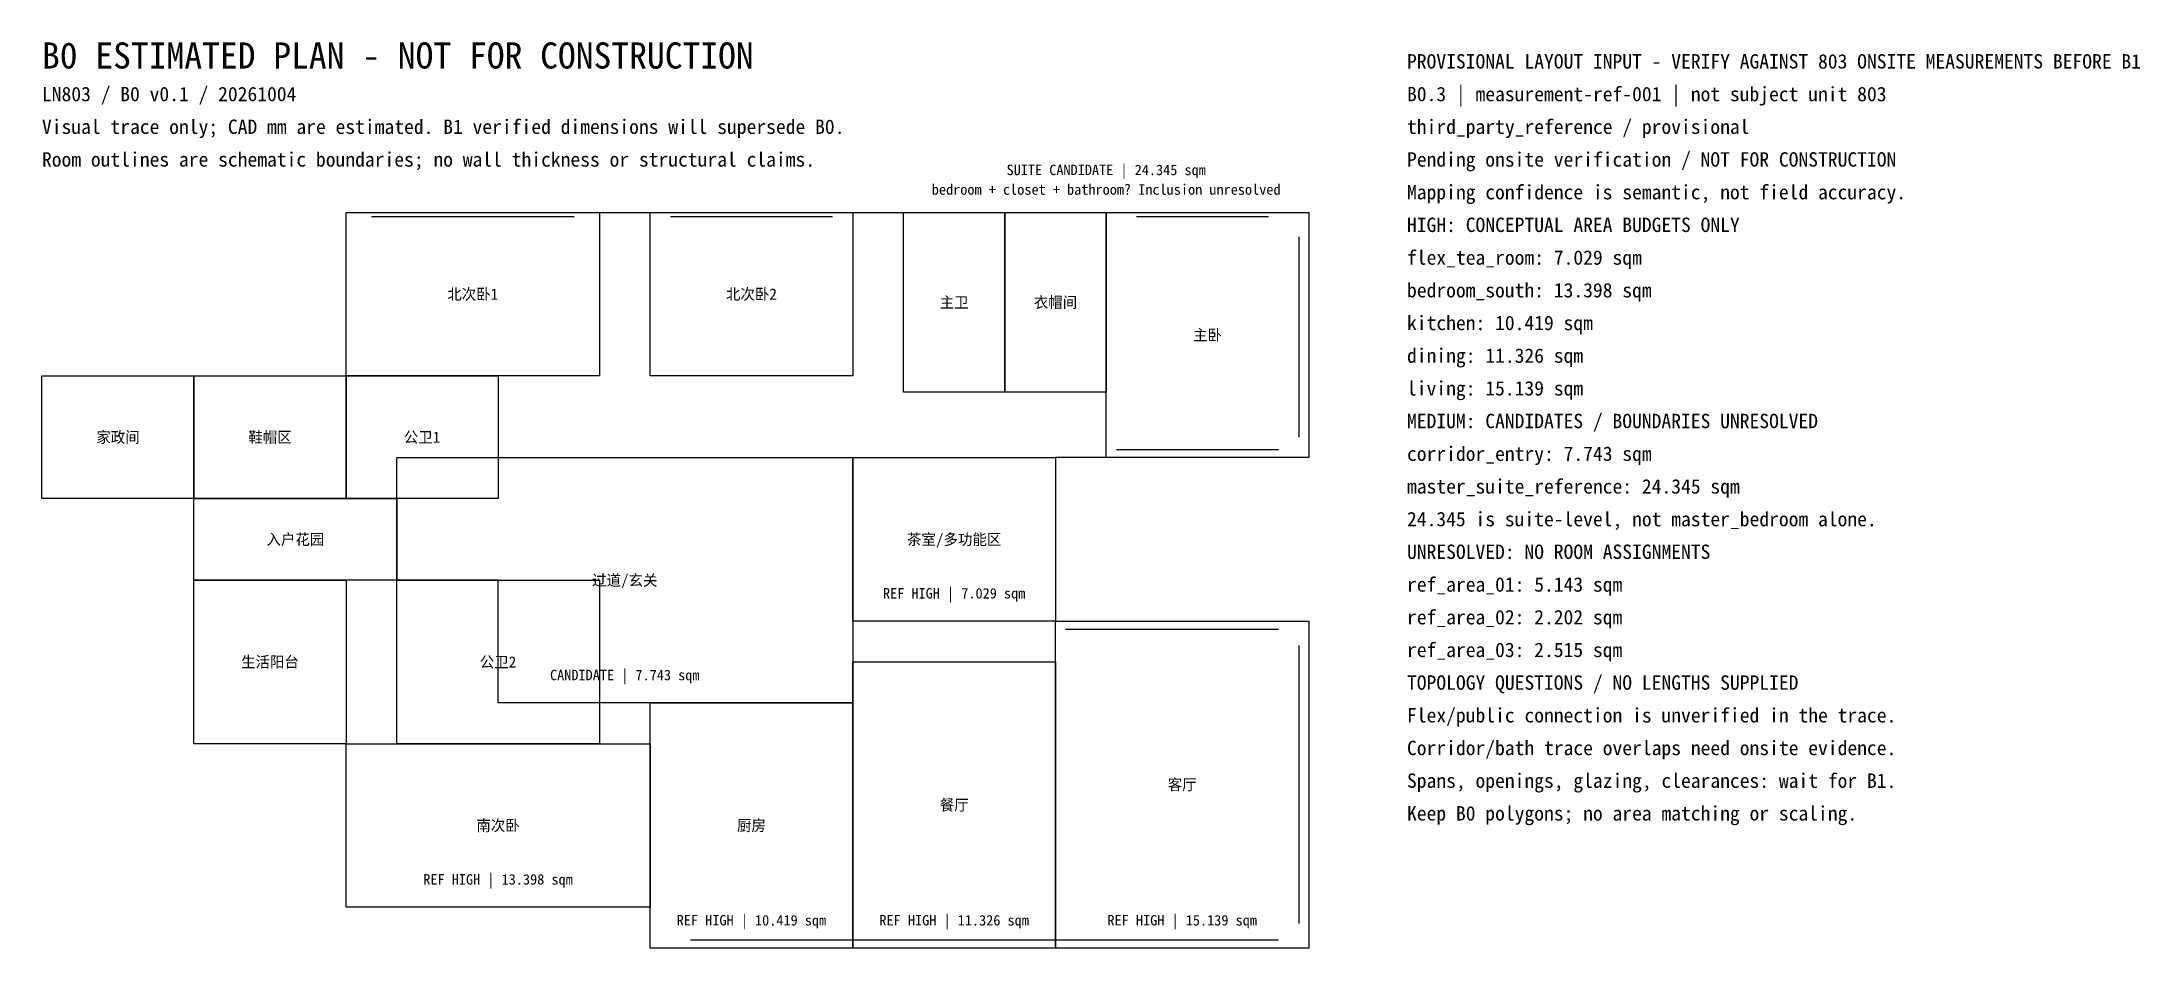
# Model space of a CAD drawing. Header units: millimetres. Extents: x 0 to 32085, y 0 to 13857.
import ezdxf
from ezdxf.enums import TextEntityAlignment as Align

# ---------------------------------------------------------------- set-up
doc = ezdxf.new("R2010")
doc.units = ezdxf.units.MM
for name, color, linetype in [('A-GLAZ', 4, 'Continuous'), ('A-LAYOUT-INPUT', 3, 'Continuous'), ('A-NOTE', 7, 'Continuous'), ('A-ROOM', 2, 'Continuous'), ('A-UNVERIFIED', 1, 'Continuous'), ('A-WALL-EXT', 7, 'Continuous'), ('A-WALL-INT', 8, 'Continuous')]:
    doc.layers.add(name, color=color, linetype=linetype)

msp = doc.modelspace()

# ---------------------------------------------------------------- linework, layer by layer
at = {"layer": 'A-GLAZ'}
for p, q in [((5037.5, 11187.5), (8137.5, 11187.5)), ((9610, 11187.5), (12090, 11187.5)), ((16740, 11187.5), (18755, 11187.5)), ((19220, 10875), (19220, 7812.5)), ((16430, 7625), (18910, 7625)), ((15655, 4875), (18910, 4875)), ((19220, 4625), (19220, 375)), ((9920, 125), (18910, 125))]:
    msp.add_line(p, q, dxfattribs=at)
at = {"layer": 'A-WALL-EXT'}
msp.add_lwpolyline([(4650, 11250), (19375, 11250), (19375, 7500), (15500, 7500), (15500, 5000), (19375, 5000), (19375, 0), (9300, 0), (9300, 625), (4650, 625), (4650, 3125), (2325, 3125), (2325, 5625), (2325, 6875), (0, 6875), (0, 8750), (4650, 8750)], close=True, dxfattribs=at)
at = {"layer": 'A-WALL-INT'}
for points in [[(4650, 11250), (8525, 11250), (8525, 8750), (4650, 8750)], [(9300, 11250), (12400, 11250), (12400, 8750), (9300, 8750)], [(13175, 11250), (14725, 11250), (14725, 8500), (13175, 8500)], [(14725, 11250), (16275, 11250), (16275, 8500), (14725, 8500)], [(16275, 11250), (19375, 11250), (19375, 7500), (16275, 7500)], [(0, 8750), (2325, 8750), (2325, 6875), (0, 6875)], [(2325, 8750), (4650, 8750), (4650, 6875), (2325, 6875)], [(4650, 8750), (6975, 8750), (6975, 6875), (4650, 6875)], [(5425, 7500), (12400, 7500), (12400, 3750), (6975, 3750), (6975, 5625), (5425, 5625)], [(12400, 7500), (15500, 7500), (15500, 5000), (12400, 5000)], [(2325, 6875), (5425, 6875), (5425, 5625), (2325, 5625)], [(2325, 5625), (4650, 5625), (4650, 3125), (2325, 3125)], [(5425, 5625), (8525, 5625), (8525, 3125), (5425, 3125)], [(15500, 5000), (19375, 5000), (19375, 0), (15500, 0)], [(12400, 4375), (15500, 4375), (15500, 0), (12400, 0)], [(9300, 3750), (12400, 3750), (12400, 0), (9300, 0)], [(4650, 3125), (9300, 3125), (9300, 625), (4650, 625)]]:
    msp.add_lwpolyline(points, close=True, dxfattribs=at)

# ---------------------------------------------------------------- texts
at = {"layer": 'A-LAYOUT-INPUT', "color": 7}
for s, p in [('PROVISIONAL LAYOUT INPUT - VERIFY AGAINST 803 ONSITE MEASUREMENTS BEFORE B1', (20875, 13450)), ('B0.3 | measurement-ref-001 | not subject unit 803', (20875, 12950)), ('third_party_reference / provisional', (20875, 12450)), ('Pending onsite verification / NOT FOR CONSTRUCTION', (20875, 11950)), ('Mapping confidence is semantic, not field accuracy.', (20875, 11450)), ('TOPOLOGY QUESTIONS / NO LENGTHS SUPPLIED', (20875, 3950)), ('Flex/public connection is unverified in the trace.', (20875, 3450)), ('Corridor/bath trace overlaps need onsite evidence.', (20875, 2950)), ('Spans, openings, glazing, clearances: wait for B1.', (20875, 2450)), ('Keep B0 polygons; no area matching or scaling.', (20875, 1950))]:
    msp.add_text(s, height=220, dxfattribs=at).set_placement(p)
at = {"layer": 'A-LAYOUT-INPUT', "color": 30}
for s, p in [('SUITE CANDIDATE | 24.345 sqm', (16275, 11900)), ('bedroom + closet + bathroom? Inclusion unresolved', (16275, 11600)), ('CANDIDATE | 7.743 sqm', (8912.5, 4175))]:
    msp.add_text(s, height=160, dxfattribs=at).set_placement(p, align=Align.MIDDLE_CENTER)
at = {"layer": 'A-LAYOUT-INPUT', "color": 3}
for s, p in [('HIGH: CONCEPTUAL AREA BUDGETS ONLY', (20875, 10950)), ('flex_tea_room: 7.029 sqm', (20875, 10450)), ('bedroom_south: 13.398 sqm', (20875, 9950)), ('kitchen: 10.419 sqm', (20875, 9450)), ('dining: 11.326 sqm', (20875, 8950)), ('living: 15.139 sqm', (20875, 8450))]:
    msp.add_text(s, height=220, dxfattribs=at).set_placement(p)
at = {"layer": 'A-LAYOUT-INPUT', "color": 30}
for s, p in [('MEDIUM: CANDIDATES / BOUNDARIES UNRESOLVED', (20875, 7950)), ('corridor_entry: 7.743 sqm', (20875, 7450)), ('master_suite_reference: 24.345 sqm', (20875, 6950)), ('24.345 is suite-level, not master_bedroom alone.', (20875, 6450))]:
    msp.add_text(s, height=220, dxfattribs=at).set_placement(p)
at = {"layer": 'A-LAYOUT-INPUT', "color": 6}
for s, p in [('UNRESOLVED: NO ROOM ASSIGNMENTS', (20875, 5950)), ('ref_area_01: 5.143 sqm', (20875, 5450)), ('ref_area_02: 2.202 sqm', (20875, 4950)), ('ref_area_03: 2.515 sqm', (20875, 4450))]:
    msp.add_text(s, height=220, dxfattribs=at).set_placement(p)
at = {"layer": 'A-LAYOUT-INPUT', "color": 3}
for s, p in [('REF HIGH | 7.029 sqm', (13950, 5425)), ('REF HIGH | 13.398 sqm', (6975, 1050)), ('REF HIGH | 10.419 sqm', (10850, 425)), ('REF HIGH | 11.326 sqm', (13950, 425)), ('REF HIGH | 15.139 sqm', (17437.5, 425))]:
    msp.add_text(s, height=160, dxfattribs=at).set_placement(p, align=Align.MIDDLE_CENTER)
at = {"layer": 'A-NOTE'}
for s, p in [('LN803 / B0 v0.1 / 20261004', (0, 12950)), ('Visual trace only; CAD mm are estimated. B1 verified dimensions will supersede B0.', (0, 12450)), ('Room outlines are schematic boundaries; no wall thickness or structural claims.', (0, 11950))]:
    msp.add_text(s, height=220, dxfattribs=at).set_placement(p)
at = {"layer": 'A-ROOM'}
for s, p in [('北次卧1', (6587.5, 10000)), ('北次卧2', (10850, 10000)), ('主卫', (13950, 9875)), ('衣帽间', (15500, 9875)), ('主卧', (17825, 9375)), ('家政间', (1162.5, 7812.5)), ('鞋帽区', (3487.5, 7812.5)), ('公卫1', (5812.5, 7812.5)), ('入户花园', (3875, 6250)), ('茶室/多功能区', (13950, 6250)), ('过道/玄关', (8912.5, 5625)), ('生活阳台', (3487.5, 4375)), ('公卫2', (6975, 4375)), ('客厅', (17437.5, 2500)), ('餐厅', (13950, 2187.5)), ('南次卧', (6975, 1875)), ('厨房', (10850, 1875))]:
    msp.add_text(s, height=170, dxfattribs=at).set_placement(p, align=Align.MIDDLE_CENTER)
at = {"layer": 'A-UNVERIFIED'}
msp.add_text('B0 ESTIMATED PLAN - NOT FOR CONSTRUCTION', height=400, dxfattribs=at).set_placement((0, 13450))

doc.saveas('drawing.dxf')
